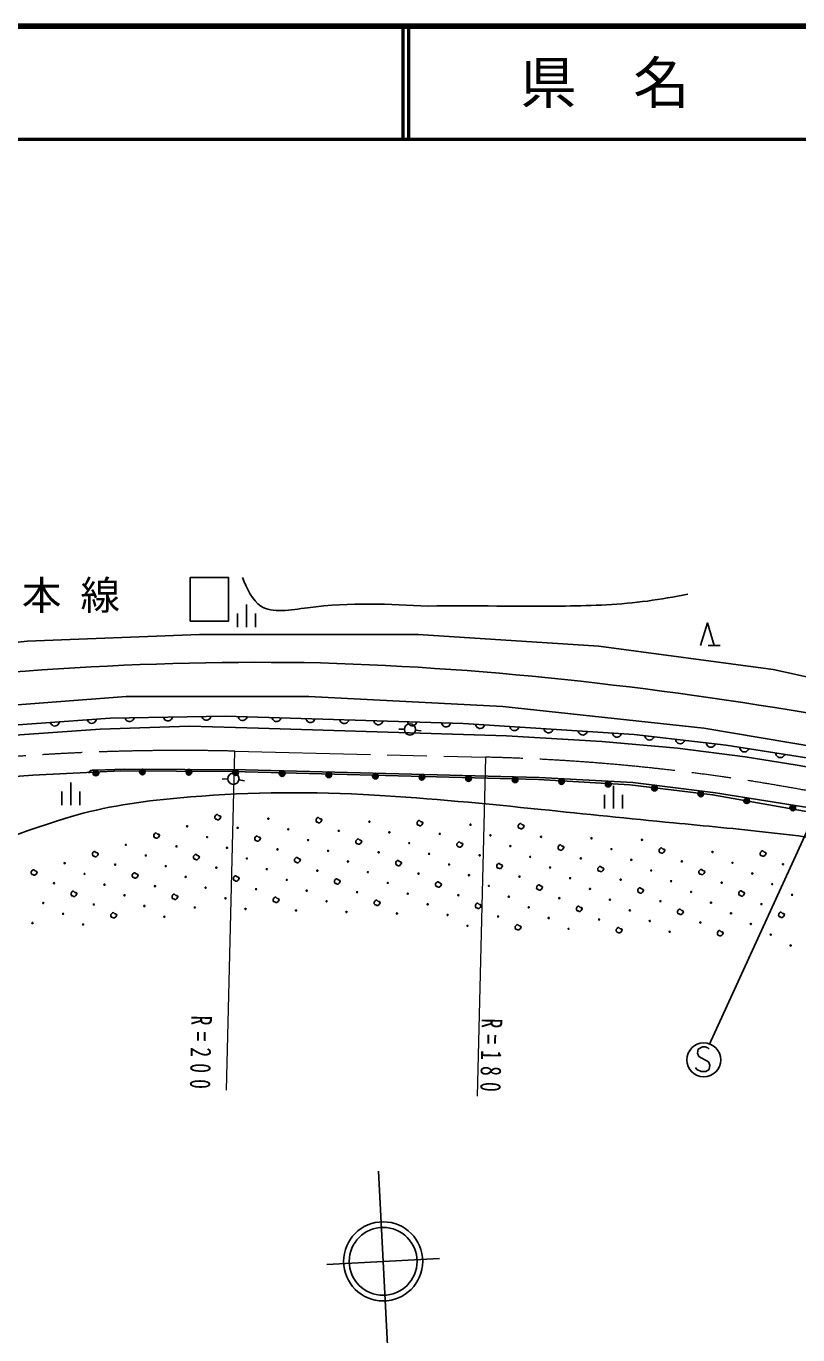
# Model space of a CAD drawing. Units: millimetres, scale not verified. Extents: x 40000 to 680000, y 20000 to 380000.
# Drawn here: x 264437 to 332686, y 264262 to 380000 of the extents above; entities that cross this region are included whole.
import ezdxf
from ezdxf.enums import TextEntityAlignment as Align

# ---------------------------------------------------------------- set-up
doc = ezdxf.new("R2010")
doc.units = ezdxf.units.MM
doc.header["$LTSCALE"] = 1000
doc.linetypes.add('CHAIN', pattern=[18.5, 12, -1.5, 3.5, -1.5])
for name, color, linetype, lineweight in [('M-BGD', 7, 'Continuous', 25), ('M-BMK', 2, 'CHAIN', 13), ('M-BMK-SRVR', 3, 'Continuous', 25), ('M-STR-HTXT', 7, 'Continuous', 13), ('M-STR-STRC', 7, 'Continuous', 25), ('M-TTL', 2, 'Continuous', 140), ('M-TTL-LINE', 7, 'Continuous', 50)]:
    doc.layers.add(name, color=color, linetype=linetype, lineweight=lineweight)
doc.layers.add('M-BMK-HTXT', color=7, linetype='Continuous')
doc.layers.add('M-TTL-TXT', color=7, linetype='Continuous')
doc.styles.add('ＭＳ ゴシック', font='')
doc.styles.get('ＭＳ ゴシック').set_extended_font_data('MS Gothic')

msp = doc.modelspace()

# ---------------------------------------------------------------- linework, layer by layer
at = {"layer": 'M-BGD'}
for p, q in [((283923, 328856), (283923, 326856)), ((283123, 328056), (283123, 326856)), ((284723, 328056), (284723, 326856)), ((324767, 325231), (325807, 325231)), ((297885, 317814), (297385, 317820)), ((298880, 317737), (299375, 317667)), ((270293, 314188), (270593, 314200)), ((270593, 314200), (273107, 314303)), ((273107, 314303), (283830, 314237)), ((283830, 314237), (309802, 313542)), ((268383, 313114), (268383, 311114)), ((282264, 313426), (281764, 313405)), ((283255, 313356), (283747, 313266)), ((309802, 313542), (318102, 313100)), ((316391, 312809), (316391, 310809)), ((318102, 313100), (325419, 312185)), ((267583, 312314), (267583, 311114)), ((269183, 312314), (269183, 311114)), ((315591, 312009), (315591, 310809)), ((317191, 312009), (317191, 310809)), ((325419, 312185), (334319, 310786))]:
    msp.add_line(p, q, dxfattribs=at)
for points in [[(278929, 327385), (278929, 331235), (282335, 331235), (282335, 327385)], [(281458, 309805), (281363, 309807), (281276, 309854), (281200, 309863), (281137, 309969), (281138, 310105), (281210, 310210), (281275, 310272), (281358, 310276), (281472, 310174), (281560, 310159), (281610, 310132), (281648, 310039), (281565, 309899)], [(290398, 309540), (290303, 309543), (290216, 309589), (290140, 309598), (290077, 309704), (290078, 309840), (290151, 309946), (290216, 310007), (290298, 310011), (290412, 309909), (290500, 309894), (290550, 309867), (290588, 309775), (290505, 309635)], [(299338, 309275), (299244, 309278), (299156, 309325), (299081, 309333), (299017, 309440), (299018, 309576), (299091, 309681), (299156, 309742), (299238, 309746), (299352, 309645), (299441, 309629), (299490, 309603), (299529, 309510), (299446, 309370)], [(308279, 309010), (308184, 309013), (308097, 309060), (308021, 309069), (307958, 309175), (307959, 309311), (308031, 309416), (308096, 309478), (308179, 309481), (308293, 309380), (308381, 309365), (308431, 309338), (308469, 309245), (308386, 309105)], [(276041, 308175), (275946, 308178), (275858, 308225), (275783, 308234), (275720, 308340), (275720, 308476), (275793, 308581), (275858, 308643), (275941, 308646), (276055, 308545), (276143, 308530), (276193, 308503), (276231, 308410), (276148, 308270)], [(284981, 307911), (284886, 307913), (284799, 307960), (284723, 307969), (284660, 308075), (284661, 308211), (284733, 308316), (284799, 308378), (284881, 308382), (284995, 308280), (285083, 308265), (285133, 308238), (285171, 308145), (285088, 308005)], [(293921, 307646), (293826, 307649), (293739, 307695), (293664, 307704), (293600, 307810), (293601, 307946), (293674, 308052), (293739, 308113), (293821, 308117), (293935, 308016), (294023, 308000), (294073, 307973), (294112, 307881), (294028, 307741)], [(270623, 306546), (270529, 306549), (270441, 306596), (270366, 306604), (270302, 306711), (270303, 306847), (270376, 306952), (270441, 307013), (270523, 307017), (270637, 306916), (270726, 306901), (270775, 306874), (270814, 306781), (270731, 306641)], [(279564, 306281), (279469, 306284), (279382, 306331), (279306, 306340), (279243, 306446), (279244, 306582), (279316, 306687), (279381, 306749), (279464, 306752), (279578, 306651), (279666, 306636), (279716, 306609), (279754, 306516), (279671, 306376)], [(302862, 307381), (302767, 307384), (302680, 307431), (302604, 307439), (302541, 307546), (302541, 307682), (302614, 307787), (302679, 307848), (302762, 307852), (302876, 307751), (302964, 307736), (303014, 307709), (303052, 307616), (302969, 307476)], [(311802, 307116), (311707, 307119), (311620, 307166), (311544, 307175), (311481, 307281), (311482, 307417), (311555, 307522), (311620, 307584), (311702, 307587), (311816, 307486), (311904, 307471), (311954, 307444), (311992, 307351), (311909, 307211)], [(320742, 306852), (320647, 306854), (320560, 306901), (320485, 306910), (320421, 307016), (320422, 307152), (320495, 307257), (320560, 307319), (320642, 307323), (320756, 307221), (320845, 307206), (320894, 307179), (320933, 307086), (320849, 306946)], [(329683, 306587), (329588, 306590), (329501, 306636), (329425, 306645), (329362, 306751), (329363, 306887), (329435, 306993), (329500, 307054), (329583, 307058), (329697, 306957), (329785, 306941), (329835, 306914), (329873, 306822), (329790, 306682)], [(288504, 306017), (288409, 306019), (288322, 306066), (288246, 306075), (288183, 306181), (288184, 306317), (288257, 306423), (288322, 306484), (288404, 306488), (288518, 306386), (288606, 306371), (288656, 306344), (288695, 306251), (288611, 306111)], [(297444, 305752), (297350, 305755), (297262, 305801), (297187, 305810), (297123, 305916), (297124, 306052), (297197, 306158), (297262, 306219), (297344, 306223), (297459, 306122), (297547, 306106), (297596, 306079), (297635, 305987), (297552, 305847)], [(306385, 305487), (306290, 305490), (306203, 305537), (306127, 305545), (306064, 305652), (306065, 305788), (306137, 305893), (306202, 305954), (306285, 305958), (306399, 305857), (306487, 305842), (306537, 305815), (306575, 305722), (306492, 305582)], [(315325, 305222), (315230, 305225), (315143, 305272), (315067, 305281), (315004, 305387), (315005, 305523), (315078, 305628), (315143, 305690), (315225, 305693), (315339, 305592), (315427, 305577), (315477, 305550), (315516, 305457), (315432, 305317)], [(265206, 304917), (265111, 304920), (265024, 304967), (264948, 304975), (264885, 305081), (264886, 305217), (264959, 305323), (265024, 305384), (265106, 305388), (265220, 305287), (265308, 305271), (265358, 305245), (265397, 305152), (265313, 305012)], [(274147, 304652), (274052, 304655), (273965, 304702), (273889, 304710), (273826, 304817), (273826, 304953), (273899, 305058), (273964, 305119), (274047, 305123), (274161, 305022), (274249, 305007), (274299, 304980), (274337, 304887), (274254, 304747)], [(283087, 304387), (282992, 304390), (282905, 304437), (282829, 304446), (282766, 304552), (282767, 304688), (282839, 304793), (282905, 304855), (282987, 304859), (283101, 304757), (283189, 304742), (283239, 304715), (283277, 304622), (283194, 304482)], [(292027, 304123), (291932, 304125), (291845, 304172), (291770, 304181), (291706, 304287), (291707, 304423), (291780, 304529), (291845, 304590), (291927, 304594), (292041, 304492), (292129, 304477), (292179, 304450), (292218, 304357), (292134, 304217)], [(324265, 304958), (324171, 304960), (324083, 305007), (324008, 305016), (323944, 305122), (323945, 305258), (324018, 305364), (324083, 305425), (324166, 305429), (324280, 305327), (324368, 305312), (324418, 305285), (324456, 305192), (324373, 305052)], [(268729, 303023), (268635, 303026), (268547, 303073), (268472, 303081), (268408, 303187), (268409, 303323), (268482, 303429), (268547, 303490), (268629, 303494), (268743, 303393), (268832, 303377), (268881, 303351), (268920, 303258), (268837, 303118)], [(300968, 303858), (300873, 303861), (300786, 303908), (300710, 303916), (300647, 304022), (300647, 304158), (300720, 304264), (300785, 304325), (300868, 304329), (300982, 304228), (301070, 304212), (301120, 304186), (301158, 304093), (301075, 303953)], [(309908, 303593), (309813, 303596), (309726, 303643), (309650, 303651), (309587, 303758), (309588, 303894), (309661, 303999), (309726, 304060), (309808, 304064), (309922, 303963), (310010, 303948), (310060, 303921), (310098, 303828), (310015, 303688)], [(318848, 303328), (318753, 303331), (318666, 303378), (318591, 303387), (318527, 303493), (318528, 303629), (318601, 303734), (318666, 303796), (318748, 303800), (318862, 303698), (318951, 303683), (319000, 303656), (319039, 303563), (318956, 303423)], [(327789, 303064), (327694, 303066), (327607, 303113), (327531, 303122), (327468, 303228), (327469, 303364), (327541, 303470), (327606, 303531), (327689, 303535), (327803, 303433), (327891, 303418), (327941, 303391), (327979, 303298), (327896, 303158)], [(277670, 302758), (277575, 302761), (277488, 302808), (277412, 302816), (277349, 302923), (277350, 303059), (277422, 303164), (277487, 303225), (277570, 303229), (277684, 303128), (277772, 303113), (277822, 303086), (277860, 302993), (277777, 302853)], [(286610, 302493), (286515, 302496), (286428, 302543), (286352, 302552), (286289, 302658), (286290, 302794), (286363, 302899), (286428, 302961), (286510, 302965), (286624, 302863), (286712, 302848), (286762, 302821), (286801, 302728), (286717, 302588)], [(295550, 302229), (295456, 302231), (295368, 302278), (295293, 302287), (295229, 302393), (295230, 302529), (295303, 302635), (295368, 302696), (295451, 302700), (295565, 302598), (295653, 302583), (295703, 302556), (295741, 302463), (295658, 302324)], [(304491, 301964), (304396, 301967), (304309, 302014), (304233, 302022), (304170, 302128), (304171, 302264), (304243, 302370), (304308, 302431), (304391, 302435), (304505, 302334), (304593, 302318), (304643, 302292), (304681, 302199), (304598, 302059)], [(313431, 301699), (313336, 301702), (313249, 301749), (313173, 301757), (313110, 301864), (313111, 302000), (313184, 302105), (313249, 302166), (313331, 302170), (313445, 302069), (313533, 302054), (313583, 302027), (313622, 301934), (313538, 301794)], [(272253, 301129), (272158, 301132), (272071, 301179), (271995, 301187), (271932, 301293), (271932, 301429), (272005, 301535), (272070, 301596), (272153, 301600), (272267, 301499), (272355, 301483), (272405, 301457), (272443, 301364), (272360, 301224)], [(322371, 301434), (322277, 301437), (322189, 301484), (322114, 301493), (322051, 301599), (322051, 301735), (322124, 301840), (322189, 301902), (322272, 301906), (322386, 301804), (322474, 301789), (322524, 301762), (322562, 301669), (322479, 301529)], [(331312, 301170), (331217, 301172), (331130, 301219), (331054, 301228), (330991, 301334), (330992, 301470), (331064, 301576), (331130, 301637), (331212, 301641), (331326, 301539), (331414, 301524), (331464, 301497), (331502, 301404), (331419, 301265)], [(308014, 300070), (307919, 300073), (307832, 300120), (307756, 300128), (307693, 300234), (307694, 300370), (307767, 300476), (307832, 300537), (307914, 300541), (308028, 300440), (308116, 300424), (308166, 300398), (308204, 300305), (308121, 300165)], [(316954, 299805), (316860, 299808), (316772, 299855), (316697, 299863), (316633, 299970), (316634, 300106), (316707, 300211), (316772, 300272), (316854, 300276), (316968, 300175), (317057, 300160), (317106, 300133), (317145, 300040), (317062, 299900)], [(325895, 299540), (325800, 299543), (325713, 299590), (325637, 299599), (325574, 299705), (325575, 299841), (325647, 299946), (325712, 300008), (325795, 300012), (325909, 299910), (325997, 299895), (326047, 299868), (326085, 299775), (326002, 299635)]]:
    msp.add_lwpolyline(points, close=True, dxfattribs=at)
for points in [[(324087, 325231), (324687, 327231), (325287, 325231)], [(68209, 267286), (82169, 271410), (99198, 276445), (115931, 282812), (130887, 288291), (146139, 294511), (162576, 301174), (178273, 306801), (192340, 311836), (209814, 316575), (227509, 320277), (244834, 323386), (264529, 325608), (279781, 326200), (299105, 326200), (315097, 325163), (330497, 323090), (343380, 320277), (356708, 317463), (366185, 314354)], [(424658, 290513), (400966, 298361), (366759, 308134), (344658, 314502), (324371, 317907), (306602, 319832), (289425, 320721), (273284, 320721), (253997, 319240), (234894, 316279), (217569, 313169), (206019, 310207), (186583, 303692), (171479, 299101), (151489, 291401), (125130, 280147), (103640, 272743), (82021, 265487), (69278, 262110)], [(364638, 306981), (355217, 310342), (347300, 312562), (335899, 314902), (326358, 316402), (318197, 317363), (303079, 318323), (282077, 318983), (271879, 318803), (258798, 317843), (246016, 315982), (223037, 311722), (213080, 309562), (205879, 307101), (197358, 303321), (186737, 298401), (184697, 296720)], [(266574, 318413), (266613, 318320), (266667, 318244), (266753, 318170), (266836, 318128), (266934, 318103), (267062, 318112), (267155, 318151), (267232, 318205), (267305, 318291), (267347, 318374), (267372, 318472)], [(269845, 318653), (269884, 318560), (269937, 318484), (270023, 318410), (270106, 318368), (270205, 318343), (270332, 318352), (270426, 318391), (270502, 318445), (270576, 318531), (270618, 318614), (270643, 318712)], [(273179, 318826), (273212, 318730), (273262, 318651), (273343, 318573), (273424, 318526), (273520, 318496), (273648, 318498), (273744, 318532), (273823, 318581), (273902, 318662), (273948, 318743), (273978, 318840)], [(276578, 318886), (276611, 318790), (276661, 318711), (276742, 318633), (276823, 318586), (276920, 318556), (277048, 318558), (277143, 318592), (277222, 318641), (277301, 318722), (277347, 318803), (277378, 318900)], [(279977, 318946), (280011, 318850), (280060, 318771), (280142, 318693), (280222, 318646), (280319, 318616), (280447, 318618), (280542, 318652), (280621, 318701), (280700, 318782), (280747, 318863), (280777, 318960)], [(283177, 318948), (283206, 318851), (283251, 318770), (283329, 318687), (283407, 318637), (283502, 318602), (283630, 318598), (283727, 318627), (283809, 318672), (283891, 318750), (283942, 318828), (283977, 318923)], [(286177, 318854), (286206, 318757), (286252, 318675), (286329, 318593), (286408, 318542), (286502, 318507), (286630, 318503), (286727, 318532), (286809, 318578), (286891, 318655), (286942, 318734), (286977, 318829)], [(289178, 318760), (289206, 318663), (289252, 318581), (289329, 318499), (289408, 318448), (289503, 318413), (289631, 318409), (289728, 318438), (289809, 318484), (289892, 318561), (289942, 318639), (289977, 318734)], [(292178, 318665), (292207, 318568), (292252, 318487), (292330, 318404), (292408, 318354), (292503, 318319), (292631, 318315), (292728, 318344), (292809, 318389), (292892, 318467), (292942, 318545), (292977, 318640)], [(295178, 318571), (295207, 318474), (295253, 318393), (295330, 318310), (295408, 318260), (295503, 318225), (295631, 318221), (295728, 318250), (295810, 318295), (295892, 318372), (295943, 318451), (295978, 318546)], [(298178, 318477), (298207, 318380), (298253, 318298), (298330, 318216), (298409, 318165), (298504, 318130), (298632, 318126), (298729, 318155), (298810, 318201), (298893, 318278), (298943, 318357), (298978, 318452)], [(301179, 318382), (301208, 318285), (301253, 318204), (301331, 318121), (301409, 318071), (301504, 318036), (301632, 318032), (301729, 318061), (301810, 318106), (301893, 318184), (301943, 318262), (301978, 318357)], [(262196, 317210), (270982, 317825), (278893, 318094), (285000, 317902), (306920, 317249), (315360, 316750), (322042, 316135), (328033, 315367), (332633, 314637), (337280, 313831), (342580, 312640), (348379, 311104), (356167, 308992), (364424, 306112), (375898, 301311), (388072, 296357), (393440, 294130), (398778, 292709), (404539, 291518)], [(304191, 318252), (304217, 318154), (304260, 318071), (304335, 317986), (304412, 317933), (304505, 317895), (304633, 317887), (304731, 317913), (304814, 317956), (304899, 318031), (304952, 318108), (304990, 318201)], [(307215, 318060), (307241, 317962), (307284, 317879), (307358, 317794), (307435, 317741), (307529, 317703), (307657, 317695), (307755, 317721), (307837, 317764), (307922, 317839), (307975, 317916), (308013, 318009)], [(310239, 317868), (310264, 317770), (310307, 317687), (310382, 317602), (310459, 317549), (310553, 317511), (310680, 317503), (310778, 317529), (310861, 317572), (310946, 317647), (310999, 317723), (311037, 317817)], [(313262, 317676), (313288, 317578), (313331, 317495), (313406, 317410), (313482, 317357), (313576, 317319), (313704, 317311), (313802, 317337), (313885, 317380), (313970, 317455), (314023, 317531), (314061, 317625)], [(316286, 317484), (316312, 317386), (316355, 317303), (316429, 317218), (316506, 317165), (316600, 317127), (316728, 317119), (316825, 317145), (316908, 317188), (316993, 317263), (317046, 317339), (317084, 317433)], [(319160, 317249), (319180, 317150), (319219, 317065), (319289, 316976), (319363, 316919), (319454, 316876), (319581, 316861), (319680, 316882), (319765, 316920), (319854, 316990), (319911, 317064), (319954, 317156)], [(321880, 316929), (321901, 316830), (321939, 316745), (322009, 316656), (322083, 316599), (322174, 316556), (322302, 316541), (322401, 316562), (322486, 316600), (322575, 316670), (322632, 316744), (322675, 316836)], [(324600, 316609), (324621, 316510), (324659, 316425), (324729, 316336), (324803, 316279), (324895, 316236), (325022, 316221), (325121, 316242), (325206, 316280), (325295, 316350), (325352, 316424), (325395, 316516)], [(327553, 316215), (327569, 316115), (327604, 316028), (327671, 315937), (327743, 315877), (327832, 315830), (327959, 315811), (328059, 315827), (328145, 315862), (328237, 315929), (328297, 316000), (328343, 316090)], [(330733, 315715), (330750, 315615), (330785, 315528), (330851, 315437), (330923, 315377), (331013, 315330), (331139, 315311), (331239, 315327), (331326, 315362), (331417, 315429), (331477, 315500), (331523, 315590)], [(430988, 281573), (424175, 282862), (411274, 285356), (400325, 287199), (394308, 288879), (371867, 298907), (364766, 301889), (357068, 304761), (349209, 307255), (342379, 308935), (334090, 310421), (325141, 312025), (317824, 312892), (309747, 313380), (282698, 314085), (272779, 314139), (265027, 313760), (259065, 313326)], [(270004, 313926), (270002, 313966), (270020, 314027), (270048, 314078), (270096, 314130), (270144, 314162), (270214, 314185), (270293, 314188)]]:
    msp.add_lwpolyline(points, dxfattribs=at)
for centre, radius in [((298384, 317808), 500), ((270603, 313950), 250), ((270603, 313950), 150), ((270603, 313950), 50), ((274713, 314043), 250), ((274713, 314043), 150), ((274713, 314043), 50), ((278836, 314018), 250), ((278836, 314018), 150), ((278836, 314018), 50), ((282763, 313447), 500), ((282959, 313992), 250), ((282959, 313992), 150), ((282959, 313992), 50), ((287076, 313900), 250), ((287076, 313900), 150), ((287076, 313900), 50), ((291198, 313790), 250), ((291198, 313790), 150), ((291198, 313790), 50), ((295319, 313679), 250), ((295319, 313679), 150), ((295319, 313679), 50), ((299441, 313569), 250), ((299441, 313569), 150), ((303563, 313459), 250), ((299441, 313569), 50), ((303563, 313459), 150), ((303563, 313459), 50), ((307685, 313349), 250), ((307685, 313349), 150), ((307685, 313349), 50), ((311798, 313185), 250), ((311798, 313185), 150), ((311798, 313185), 50), ((315915, 312966), 250), ((315915, 312966), 150), ((315915, 312966), 50), ((320002, 312610), 250), ((320002, 312610), 150), ((320002, 312610), 50), ((324094, 312099), 250), ((324094, 312099), 150), ((324094, 312099), 50), ((328165, 311500), 250), ((328165, 311500), 150), ((328165, 311500), 50), ((332238, 310860), 250), ((332238, 310860), 150), ((332238, 310860), 50), ((278677, 309229), 50), ((283147, 309097), 50), ((285856, 309912), 50), ((294796, 309647), 50), ((303737, 309382), 50), ((280439, 308282), 50), ((287617, 308965), 50), ((289379, 308018), 50), ((292088, 308832), 50), ((296558, 308700), 50), ((301028, 308567), 50), ((305498, 308435), 50), ((309968, 308303), 50), ((314439, 308170), 50), ((318909, 308038), 50), ((273260, 307600), 50), ((277730, 307468), 50), ((282200, 307335), 50), ((286670, 307203), 50), ((291141, 307071), 50), ((295611, 306938), 50), ((298319, 307753), 50), ((300081, 306806), 50), ((304551, 306673), 50), ((307260, 307488), 50), ((316200, 307223), 50), ((325140, 306959), 50), ((267843, 305971), 50), ((272313, 305838), 50), ((275022, 306653), 50), ((276783, 305706), 50), ((281253, 305574), 50), ((283962, 306388), 50), ((292902, 306124), 50), ((301843, 305859), 50), ((309021, 306541), 50), ((310783, 305594), 50), ((313492, 306409), 50), ((317962, 306276), 50), ((322432, 306144), 50), ((326902, 306012), 50), ((331372, 305879), 50), ((269604, 305024), 50), ((278545, 304759), 50), ((285723, 305441), 50), ((287485, 304494), 50), ((290194, 305309), 50), ((294664, 305177), 50), ((299134, 305044), 50), ((303604, 304912), 50), ((308074, 304779), 50), ((312545, 304647), 50), ((317015, 304515), 50), ((319723, 305329), 50), ((321485, 304382), 50), ((328664, 305065), 50), ((266896, 304209), 50), ((271366, 304077), 50), ((275836, 303945), 50), ((280306, 303812), 50), ((284776, 303680), 50), ((289247, 303547), 50), ((293717, 303415), 50), ((296425, 304230), 50), ((298187, 303283), 50), ((305366, 303965), 50), ((314306, 303700), 50), ((323246, 303435), 50), ((325955, 304250), 50), ((330425, 304118), 50), ((265949, 302448), 50), ((270419, 302315), 50), ((273128, 303130), 50), ((274889, 302183), 50), ((279359, 302051), 50), ((282068, 302865), 50), ((291008, 302600), 50), ((299949, 302336), 50), ((302657, 303150), 50), ((307127, 303018), 50), ((308889, 302071), 50), ((311598, 302886), 50), ((316068, 302753), 50), ((320538, 302621), 50), ((325008, 302488), 50), ((329478, 302356), 50), ((332187, 303171), 50), ((267710, 301501), 50), ((276651, 301236), 50), ((283830, 301918), 50), ((288300, 301786), 50), ((292770, 301653), 50), ((297240, 301521), 50), ((301710, 301389), 50), ((306180, 301256), 50), ((310651, 301124), 50), ((315121, 300992), 50), ((317829, 301806), 50), ((326770, 301541), 50), ((265002, 300686), 50), ((269472, 300554), 50), ((303472, 300442), 50), ((312412, 300177), 50), ((319591, 300859), 50), ((321353, 299912), 50), ((324061, 300727), 50), ((328531, 300594), 50), ((330293, 299647), 50), ((332054, 298700), 50)]:
    msp.add_circle(centre, radius, dxfattribs=at)
for points, knots in [([(283556, 331235), (283999, 330221), (284442, 329207), (285185, 328717), (286213, 328039), (287816, 328363), (289331, 328569), (293224, 329100), (296533, 328854), (299993, 328717), (304039, 328770), (308083, 328663), (312136, 328717), (314562, 328750), (316991, 328840), (319391, 329162), (320581, 329321), (321763, 329537), (322945, 329754)], [0, 0, 0, 0, 1, 1, 1, 2, 2, 2, 3, 3, 3, 4, 4, 4, 5, 5, 5, 6, 6, 6, 6]), ([(68682, 264994), (79821, 268226), (90960, 271457), (101962, 275112), (110882, 278076), (119712, 281319), (128468, 284738), (138390, 288611), (148217, 292712), (158084, 296732), (165339, 299673), (172626, 302528), (180000, 305173), (192037, 309480), (204323, 313121), (216794, 315982), (225841, 318021), (234983, 319606), (244188, 320869), (259531, 322905), (275006, 324011), (290463, 323683), (305853, 323259), (321179, 321411), (336368, 318796), (347631, 316845), (358817, 314551), (369759, 311392), (379076, 308662), (388216, 305360), (397450, 302359), (408218, 298882), (419141, 295949), (429953, 292586), (437878, 290121), (445742, 287424), (453794, 285478), (459126, 284189), (464540, 283228), (469954, 282268)], [0, 0, 0, 0, 1, 1, 1, 2, 2, 2, 3, 3, 3, 4, 4, 4, 5, 5, 5, 6, 6, 6, 7, 7, 7, 8, 8, 8, 9, 9, 9, 10, 10, 10, 11, 11, 11, 12, 12, 12, 13, 13, 13, 13]), ([(157209, 283136), (158973, 283112), (160736, 283088), (162460, 283306), (166103, 283766), (169573, 285305), (173132, 286355), (176526, 287356), (180002, 287911), (183465, 288642), (186990, 289432), (190509, 290333), (193798, 291775), (195889, 292668), (197895, 293764), (199838, 294975), (202344, 296535), (204746, 298272), (207376, 299549), (210263, 300940), (213440, 301695), (216608, 302513), (220290, 303503), (223975, 304591), (227703, 304631), (230516, 304659), (233336, 304149), (236173, 303869), (238642, 303618), (241122, 303538), (243567, 303784), (246302, 304044), (248988, 304764), (251698, 305308), (253311, 305625), (254934, 305868), (256526, 306240), (260928, 307299), (265100, 309248), (269484, 310390), (272576, 311188), (275772, 311579), (278970, 311830), (284389, 312302), (289835, 312294), (295258, 311999), (300189, 311711), (305091, 311224), (309996, 310729), (313892, 310316), (317786, 309919), (321684, 309543), (324488, 309273), (327295, 309013), (330095, 308696), (331507, 308537), (332918, 308362), (334330, 308188)], [0, 0, 0, 0, 1, 1, 1, 2, 2, 2, 3, 3, 3, 4, 4, 4, 5, 5, 5, 6, 6, 6, 7, 7, 7, 8, 8, 8, 9, 9, 9, 10, 10, 10, 11, 11, 11, 12, 12, 12, 13, 13, 13, 14, 14, 14, 15, 15, 15, 16, 16, 16, 17, 17, 17, 18, 18, 18, 19, 19, 19, 19])]:
    msp.add_open_spline(points, degree=3, knots=knots, dxfattribs=at)
at = {"layer": 'M-BMK'}
msp.add_line((282884, 315883), (305053, 315349), dxfattribs=at)
for centre, radius, start, end in [((278074, 115941), 200000, 88.62201, 94.9158), ((300725, 135401), 180000, 71.49451, 88.62202)]:
    msp.add_arc(centre, radius, start, end, dxfattribs=at)
at = {"layer": 'M-BMK-SRVR'}
for p, q in [((295587, 278746), (296010, 270757)), ((296010, 270757), (301003, 271021)), ((296010, 270757), (291017, 270493)), ((296010, 270757), (296907, 253781))]:
    msp.add_line(p, q, dxfattribs=at)
for radius in [3500, 3000]:
    msp.add_circle((296010, 270757), radius, dxfattribs=at)
at = {"layer": 'M-STR-HTXT'}
for p, q in [((282162, 285891), (282884, 315883)), ((305053, 315349), (304332, 285358))]:
    msp.add_line(p, q, dxfattribs=at)
at = {"layer": 'M-STR-STRC'}
msp.add_line((334248, 310453), (324853, 289907), dxfattribs=at)
msp.add_lwpolyline([(324844, 289538), (324724, 289658), (324484, 289718), (324244, 289718), (323884, 289538), (323824, 289178), (323944, 288878), (324784, 288398), (324904, 288098), (324844, 287738), (324544, 287558), (324124, 287558), (323764, 287738), (323644, 287918)], dxfattribs=at)
msp.add_circle((324364, 288578), 1500, dxfattribs=at)
at = {"layer": 'M-TTL'}
msp.add_line((680000, 380000), (40000, 380000), dxfattribs=at)
at = {"layer": 'M-TTL-LINE'}
for p, q in [((297750, 380000), (297750, 370000)), ((298250, 380000), (298250, 370000)), ((40000, 370000), (680000, 370000))]:
    msp.add_line(p, q, dxfattribs=at)

# ---------------------------------------------------------------- texts
at = {"layer": 'M-BMK-HTXT', "insert": (253696, 328102), "char_height": 2566, "attachment_point": 7, "style": 'ＭＳ ゴシック'}
msp.add_mtext('\\T1.48;山陰本線', dxfattribs=at)
at = {"layer": 'M-STR-HTXT', "char_height": 1833, "attachment_point": 7, "rotation": 268.9, "style": 'ＭＳ ゴシック'}
for s, insert in [('\\T1.61;\\W0.7;R=200', (279017, 292519)), ('\\T1.61;\\W0.7;R=180', (304701, 292266))]:
    msp.add_mtext(s, dxfattribs=dict(at, insert=insert))
at = {"layer": 'M-TTL-TXT', "style": 'ＭＳ ゴシック'}
msp.add_text('県\u3000名', height=3666, dxfattribs=at).set_placement((315625, 375000), align=Align.MIDDLE_CENTER)

doc.saveas('drawing.dxf')
